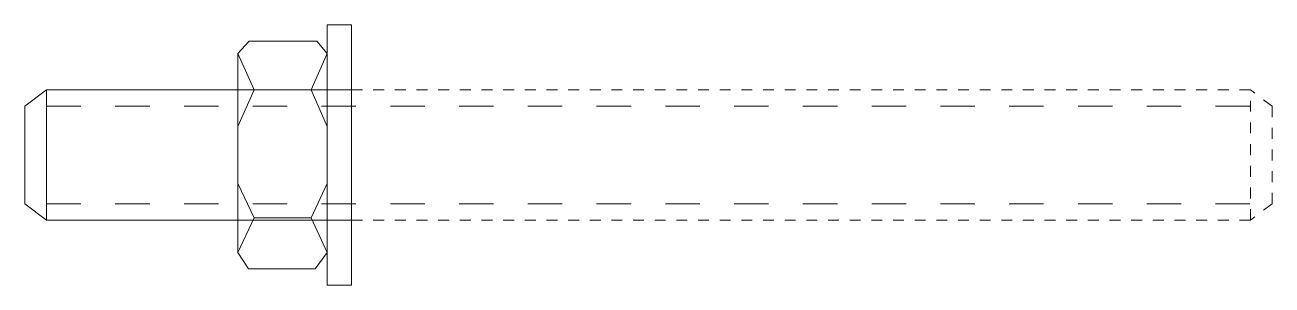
# Model space of a CAD drawing. Header units: metres. Extents: x -30 to 85, y -12 to 12.
import ezdxf

# ---------------------------------------------------------------- set-up
doc = ezdxf.new("R2010")
doc.units = ezdxf.units.M
doc.linetypes.add('Dash', pattern=[6.35, 3.175, -3.175])
doc.linetypes.add('Streep 1_1', pattern=[2, 1, -1])
doc.layers.add('A-DETL-GENF', color=92, linetype='Continuous', lineweight=18)
doc.layers.add('A-DETL-GENF-HDLN', color=1, linetype='Dash', lineweight=18)

# ---------------------------------------------------------------- blocks, each defined once
blk = doc.blocks.new('00 stekeind s e - M12-4340757-00_0 Basismaterialen')
at = {"layer": 'A-DETL-GENF'}
for p, q in [((-2.25, 0), (-2.25, 12)), ((-2.25, 12), (0, 12)), ((0, 12), (0, -12)), ((-10.5, 9.38), (-9.47, 10.5)), ((-9.47, 10.5), (-3.22, 10.5)), ((-3.22, 10.5), (-2.25, 9.38)), ((-10.5, 9.38), (-9, 6)), ((-10.5, -9), (-10.5, 9.38)), ((-3.75, 6), (-2.25, 9.38)), ((-2.25, 9.38), (-2.25, 0)), ((-28.17, 6), (-30.17, 4.5)), ((0, 6), (-28.17, 6)), ((-28.17, -6), (-28.17, 6)), ((-9, 6), (-10.5, 2.62)), ((-9, 6), (-3.75, 6)), ((-2.25, 2.62), (-3.75, 6)), ((-30.17, 4.5), (-30.17, -4.5)), ((-10.5, 2.62), (-10.5, -2.62)), ((-2.25, -2.62), (-2.25, 2.62)), ((-2.25, -12), (-2.25, 0)), ((-2.25, 0), (-2.25, -9)), ((-10.5, -2.62), (-9, -5.81)), ((-3.75, -5.81), (-2.25, -2.62)), ((-30.17, -4.5), (-28.17, -6)), ((-28.17, -6), (0, -6)), ((-9, -5.81), (-10.5, -9)), ((-9, -5.81), (-3.75, -5.81)), ((-2.25, -9), (-3.75, -5.81)), ((-9.52, -10.5), (-10.5, -9)), ((-2.25, -9), (-3.36, -10.5)), ((-3.36, -10.5), (-9.52, -10.5)), ((0, -12), (-2.25, -12))]:
    blk.add_line(p, q, dxfattribs=at)
at = {"layer": 'A-DETL-GENF', "linetype": 'Streep 1_1', "lineweight": 13}
for p, q in [((0, 6), (83, 6)), ((85, 4.5), (83, 6)), ((83, -6), (83, 6)), ((85, 4.5), (85, -4.5)), ((85, -4.5), (83, -6)), ((0, -6), (83, -6))]:
    blk.add_line(p, q, dxfattribs=at)
at = {"layer": 'A-DETL-GENF-HDLN'}
for p, q in [((-28.17, 4.5), (83, 4.5)), ((-28.17, -4.5), (83, -4.5))]:
    blk.add_line(p, q, dxfattribs=at)

msp = doc.modelspace()

# ---------------------------------------------------------------- block references
msp.add_blockref('00 stekeind s e - M12-4340757-00_0 Basismaterialen', (0, 0))

doc.saveas('drawing.dxf')
